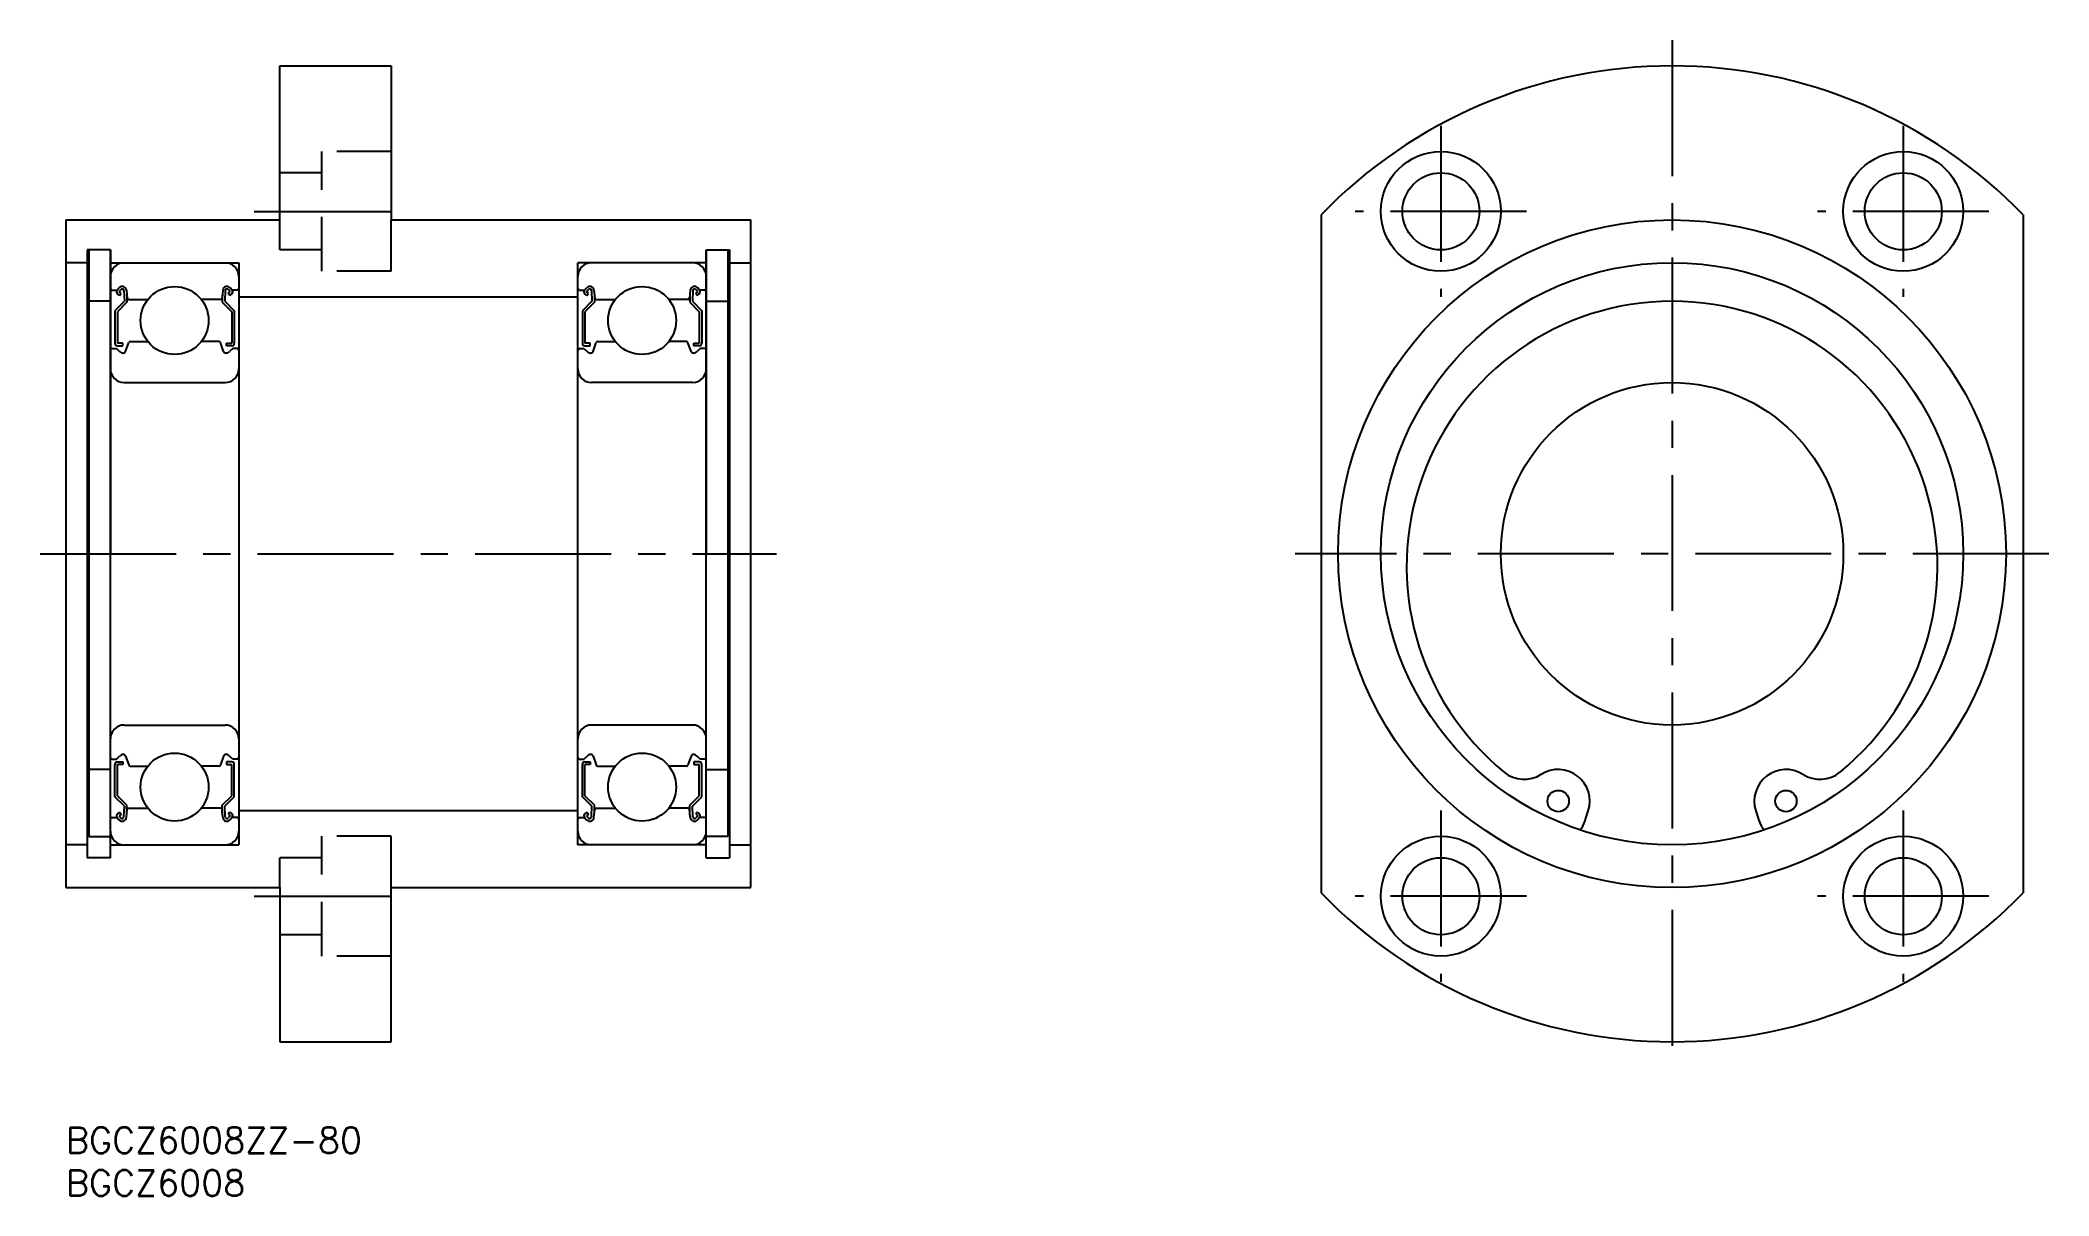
# Model space of a CAD drawing. Extents: x -3 to 232, y -8 to 127.
import ezdxf

# ---------------------------------------------------------------- set-up
doc = ezdxf.new("R2010")
doc.units = 0
doc.header["$LTSCALE"] = 0.5
doc.linetypes.add('CENTER', pattern=[50.8, 31.75, -6.35, 6.35, -6.35])
doc.linetypes.add('DASHED', pattern=[19.05, 12.7, -6.35])
for name, color, linetype in [('MSM_CENTER', 1, 'CENTER'), ('MSM_CONTINUOUS', 7, 'CONTINUOUS'), ('MSM_DASHED', 4, 'DASHED'), ('MSM_PART_NUMBER', 7, 'CONTINUOUS')]:
    doc.layers.add(name, color=color, linetype=linetype)
doc.styles.get("Standard").update_dxf_attribs({"font": 'txt.shx', "height": 3, "bigfont": 'bigfont.shx'})

# ---------------------------------------------------------------- blocks, each defined once
blk = doc.blocks.new('*U6')
at = {"layer": 'MSM_PART_NUMBER'}
blk.add_text('BGCZ6008ZZ-80', height=3, dxfattribs=at).set_placement((0, -3))
blk = doc.blocks.new('*U7')
at = {"layer": 'MSM_PART_NUMBER'}
blk.add_text('BGCZ6008', height=3, dxfattribs=at).set_placement((0, -8))

msp = doc.modelspace()

# ---------------------------------------------------------------- linework, layer by layer
at = {"layer": 'MSM_CENTER'}
for p, q in [((187.59, 127), (187.59, 7)), ((160.59, 117), (160.59, 97)), ((214.59, 117), (214.59, 97)), ((22, 107), (41, 107)), ((170.59, 107), (150.59, 107)), ((224.59, 107), (204.59, 107)), ((-3, 67), (83, 67)), ((231.59, 67), (143.59, 67)), ((160.59, 37), (160.59, 17)), ((214.59, 37), (214.59, 17)), ((22, 27), (41, 27)), ((170.59, 27), (150.59, 27)), ((224.59, 27), (204.59, 27))]:
    msp.add_line(p, q, dxfattribs=at)
at = {"layer": 'MSM_CONTINUOUS'}
for p, q in [((25, 106), (25, 124)), ((25, 124), (38, 124)), ((38, 124), (38, 106)), ((0, 106), (0, 28)), ((0, 106), (25, 106)), ((38, 106), (80, 106)), ((80, 28), (80, 106)), ((146.59, 106.6), (146.59, 27.4)), ((228.59, 106.6), (228.59, 27.4)), ((2.5, 101), (0, 101)), ((5.2, 102.5), (2.5, 102.5)), ((2.5, 102.5, -1.25), (2.5, 31.5, -1.25)), ((2.7, 102.5, -0.5), (2.7, 33.99, -0.5)), ((5.2, 31.5), (5.2, 102.5)), ((5.2, 102.5), (5.2, 67)), ((5.2, 101), (20.2, 101)), ((20.2, 101), (20.2, 33)), ((59.8, 33), (59.8, 101)), ((74.8, 101), (59.8, 101)), ((74.8, 31.5), (74.8, 102.5)), ((74.8, 102.5), (74.8, 67)), ((74.8, 102.5, 1.25), (77.5, 102.5, 1.25)), ((77.3, 102.5, 0.75), (77.3, 33.99, 0.75)), ((77.5, 102.5), (77.5, 31.5)), ((77.5, 101, 1.25), (80, 101, 1.25)), ((5.2, 96.5), (2.7, 96.5)), ((5.4, 97.8), (5.98, 97.8)), ((6.83, 96.5), (5.73, 95.4)), ((5.98, 97.8), (6.2, 98.06)), ((6.25, 97.18), (6.02, 97.38)), ((7.13, 96.38), (6.03, 95.28)), ((6.21, 97.61), (6.43, 97.86)), ((6.44, 97.41), (6.21, 97.61)), ((6.25, 97.18), (6.44, 97.41)), ((6.78, 97.74), (6.83, 96.5)), ((7.08, 97.78), (7.16, 96.88)), ((7.13, 97.23), (7.13, 96.38)), ((7.36, 96.7), (9.58, 96.7)), ((18.04, 96.7), (15.82, 96.7)), ((18.32, 97.78), (18.24, 96.88)), ((18.27, 97.23), (18.27, 96.38)), ((18.27, 96.38), (19.37, 95.28)), ((18.62, 97.74), (18.57, 96.5)), ((18.57, 96.5), (19.67, 95.4)), ((18.96, 97.41), (19.19, 97.61)), ((19.15, 97.18), (18.96, 97.41)), ((19.19, 97.61), (18.97, 97.86)), ((19.15, 97.18), (19.38, 97.38)), ((19.42, 97.8), (19.2, 98.06)), ((20, 97.8), (19.42, 97.8)), ((20.2, 97), (59.8, 97)), ((60, 97.8), (60.58, 97.8)), ((61.43, 96.5), (60.33, 95.4)), ((60.58, 97.8), (60.8, 98.06)), ((60.85, 97.18), (60.62, 97.38)), ((61.73, 96.38), (60.63, 95.28)), ((60.81, 97.61), (61.03, 97.86)), ((61.04, 97.41), (60.81, 97.61)), ((60.85, 97.18), (61.04, 97.41)), ((61.38, 97.74), (61.43, 96.5)), ((61.68, 97.78), (61.76, 96.88)), ((61.73, 97.23), (61.73, 96.38)), ((61.96, 96.7), (64.18, 96.7)), ((72.64, 96.7), (70.42, 96.7)), ((72.92, 97.78), (72.84, 96.88)), ((72.87, 97.23), (72.87, 96.38)), ((72.87, 96.38), (73.97, 95.28)), ((73.22, 97.74), (73.17, 96.5)), ((73.17, 96.5), (74.27, 95.4)), ((73.56, 97.41), (73.79, 97.61)), ((73.75, 97.18), (73.56, 97.41)), ((73.79, 97.61), (73.57, 97.86)), ((73.75, 97.18), (73.98, 97.38)), ((74.02, 97.8), (73.8, 98.06)), ((74.6, 97.8), (74.02, 97.8)), ((74.8, 96.5, 1.25), (77.3, 96.5, 1.25)), ((5.73, 95.4), (5.73, 91.6)), ((6.03, 95.28), (6.03, 91.6)), ((19.37, 95.28), (19.37, 91.6)), ((19.67, 95.4), (19.67, 91.6)), ((60.33, 95.4), (60.33, 91.6)), ((60.63, 95.28), (60.63, 91.6)), ((73.97, 95.28), (73.97, 91.6)), ((74.27, 95.4), (74.27, 91.6)), ((6.65, 91.6), (6.03, 91.6)), ((6.65, 91.3), (6.65, 91.6)), ((6.98, 90.65), (7.35, 91.67)), ((7.54, 91.8), (9.58, 91.8)), ((17.86, 91.8), (15.82, 91.8)), ((18.42, 90.65), (18.05, 91.67)), ((18.75, 91.6), (19.37, 91.6)), ((18.75, 91.3), (18.75, 91.6)), ((61.25, 91.6), (60.63, 91.6)), ((61.25, 91.3), (61.25, 91.6)), ((61.58, 90.65), (61.95, 91.67)), ((62.14, 91.8), (64.18, 91.8)), ((72.46, 91.8), (70.42, 91.8)), ((73.02, 90.65), (72.65, 91.67)), ((73.35, 91.6), (73.97, 91.6)), ((73.35, 91.3), (73.35, 91.6)), ((5.4, 91), (5.9, 91)), ((5.9, 91), (6.27, 90.63)), ((6.03, 91.3), (6.65, 91.3)), ((19.37, 91.3), (18.75, 91.3)), ((19.5, 91), (19.13, 90.63)), ((20, 91), (19.5, 91)), ((60, 91), (60.5, 91)), ((60.5, 91), (60.87, 90.63)), ((60.63, 91.3), (61.25, 91.3)), ((73.97, 91.3), (73.35, 91.3)), ((74.1, 91), (73.73, 90.63)), ((74.6, 91), (74.1, 91)), ((6.8, 87), (18.6, 87)), ((73.2, 87), (61.4, 87)), ((6.8, 47), (18.6, 47)), ((73.2, 47), (61.4, 47)), ((5.4, 43), (5.9, 43)), ((5.73, 38.6), (5.73, 42.4)), ((5.9, 43), (6.27, 43.37)), ((6.03, 42.7), (6.65, 42.7)), ((6.03, 38.72), (6.03, 42.4)), ((6.65, 42.4), (6.03, 42.4)), ((6.65, 42.7), (6.65, 42.4)), ((6.98, 43.35), (7.35, 42.33)), ((18.42, 43.35), (18.05, 42.33)), ((19.37, 42.7), (18.75, 42.7)), ((18.75, 42.7), (18.75, 42.4)), ((18.75, 42.4), (19.37, 42.4)), ((19.5, 43), (19.13, 43.37)), ((19.37, 38.72), (19.37, 42.4)), ((20, 43), (19.5, 43)), ((19.67, 38.6), (19.67, 42.4)), ((60, 43), (60.5, 43)), ((60.33, 38.6), (60.33, 42.4)), ((60.5, 43), (60.87, 43.37)), ((60.63, 42.7), (61.25, 42.7)), ((60.63, 38.72), (60.63, 42.4)), ((61.25, 42.4), (60.63, 42.4)), ((61.25, 42.7), (61.25, 42.4)), ((61.58, 43.35), (61.95, 42.33)), ((73.02, 43.35), (72.65, 42.33)), ((73.97, 42.7), (73.35, 42.7)), ((73.35, 42.7), (73.35, 42.4)), ((73.35, 42.4), (73.97, 42.4)), ((74.1, 43), (73.73, 43.37)), ((73.97, 38.72), (73.97, 42.4)), ((74.6, 43), (74.1, 43)), ((74.27, 38.6), (74.27, 42.4)), ((5.2, 41.81), (2.7, 41.81)), ((7.54, 42.2), (9.58, 42.2)), ((17.86, 42.2), (15.82, 42.2)), ((62.14, 42.2), (64.18, 42.2)), ((72.46, 42.2), (70.42, 42.2)), ((74.8, 41.81, 1.25), (77.3, 41.81, 1.25)), ((6.83, 37.5), (5.73, 38.6)), ((7.13, 37.62), (6.03, 38.72)), ((7.13, 36.77), (7.13, 37.62)), ((18.27, 37.62), (19.37, 38.72)), ((18.27, 36.77), (18.27, 37.62)), ((18.57, 37.5), (19.67, 38.6)), ((61.43, 37.5), (60.33, 38.6)), ((61.73, 37.62), (60.63, 38.72)), ((61.73, 36.77), (61.73, 37.62)), ((72.87, 37.62), (73.97, 38.72)), ((72.87, 36.77), (72.87, 37.62)), ((73.17, 37.5), (74.27, 38.6)), ((5.4, 36.2), (5.98, 36.2)), ((5.98, 36.2), (6.2, 35.94)), ((6.25, 36.82), (6.02, 36.62)), ((6.44, 36.59), (6.21, 36.39)), ((6.21, 36.39), (6.43, 36.14)), ((6.25, 36.82), (6.44, 36.59)), ((6.78, 36.26), (6.83, 37.5)), ((7.08, 36.22), (7.16, 37.12)), ((7.36, 37.3), (9.58, 37.3)), ((18.04, 37.3), (15.82, 37.3)), ((18.32, 36.22), (18.24, 37.12)), ((18.62, 36.26), (18.57, 37.5)), ((19.15, 36.82), (18.96, 36.59)), ((18.96, 36.59), (19.19, 36.39)), ((19.19, 36.39), (18.97, 36.14)), ((19.15, 36.82), (19.38, 36.62)), ((19.42, 36.2), (19.2, 35.94)), ((20, 36.2), (19.42, 36.2)), ((20.2, 37), (59.8, 37)), ((60, 36.2), (60.58, 36.2)), ((60.58, 36.2), (60.8, 35.94)), ((60.85, 36.82), (60.62, 36.62)), ((61.04, 36.59), (60.81, 36.39)), ((60.81, 36.39), (61.03, 36.14)), ((60.85, 36.82), (61.04, 36.59)), ((61.38, 36.26), (61.43, 37.5)), ((61.68, 36.22), (61.76, 37.12)), ((61.96, 37.3), (64.18, 37.3)), ((72.64, 37.3), (70.42, 37.3)), ((72.92, 36.22), (72.84, 37.12)), ((73.22, 36.26), (73.17, 37.5)), ((73.75, 36.82), (73.56, 36.59)), ((73.56, 36.59), (73.79, 36.39)), ((73.79, 36.39), (73.57, 36.14)), ((73.75, 36.82), (73.98, 36.62)), ((74.02, 36.2), (73.8, 35.94)), ((74.6, 36.2), (74.02, 36.2)), ((177.4, 35.71), (177.81, 36.97)), ((197.37, 36.97), (197.78, 35.71)), ((2.5, 33), (0, 33)), ((2.7, 33.99, -0.5), (5.2, 33.99, -0.5)), ((5.2, 33), (20.2, 33)), ((74.8, 33), (59.8, 33)), ((77.3, 33.99, 0.75), (74.8, 33.99, 0.75)), ((77.5, 33, 1.25), (80, 33, 1.25)), ((5.2, 31.5), (2.5, 31.5)), ((74.8, 31.5, 1.25), (77.5, 31.5, 1.25)), ((0, 28), (25, 28)), ((25, 28), (25, 10)), ((38, 28), (80, 28)), ((38, 10), (38, 28)), ((25, 10), (38, 10))]:
    msp.add_line(p, q, dxfattribs=at)
for centre, radius in [((160.59, 107), 7), ((214.59, 107), 7), ((160.59, 107), 4.5), ((214.59, 107), 4.5), ((187.59, 67), 39), ((187.59, 67), 34), ((12.7, 94.25), 3.97), ((67.3, 94.25), 3.97), ((187.59, 67), 20), ((12.7, 39.75), 3.97), ((67.3, 39.75), 3.97), ((174.29, 38.11), 1.25), ((200.89, 38.11), 1.25), ((160.59, 27), 7), ((214.59, 27), 7), ((160.59, 27), 4.5), ((214.59, 27), 4.5)]:
    msp.add_circle(centre, radius, dxfattribs=at)
for centre, radius, start, end in [((187.59, 67), 57, 44.0034, 135.9966), ((6.8, 99.4), 1.6, 90, 180), ((18.6, 99.4), 1.6, 0, 90), ((61.4, 99.4), 1.6, 90, 180), ((73.2, 99.4), 1.6, 0, 90), ((5.4, 98), 0.2, 180, 270), ((6.21, 97.61), 0.3, 139.9098, 229.9963), ((6.58, 97.74), 0.5, 4.9871, 139.9098), ((6.58, 97.74), 0.2, 2.3754, 139.9922), ((7.36, 96.9), 0.2, 184.987, 270), ((18.04, 96.9), 0.2, 270, 355.013), ((18.82, 97.74), 0.5, 40.0902, 175.0129), ((18.82, 97.74), 0.2, 40.0078, 177.6246), ((19.19, 97.61), 0.3, 310.0037, 40.0902), ((20, 98), 0.2, 270, 0), ((60, 98), 0.2, 180, 270), ((60.81, 97.61), 0.3, 139.9098, 229.9963), ((61.18, 97.74), 0.5, 4.9871, 139.9098), ((61.18, 97.74), 0.2, 2.3754, 139.9922), ((61.96, 96.9), 0.2, 184.987, 270), ((72.64, 96.9), 0.2, 270, 355.013), ((73.42, 97.74), 0.5, 40.0902, 175.0129), ((73.42, 97.74), 0.2, 40.0078, 177.6246), ((73.79, 97.61), 0.3, 310.0037, 40.0902), ((74.6, 98), 0.2, 270, 0), ((187.59, 65.5), 31, 309.248, 230.752), ((6.03, 91.6), 0.3, 180, 270), ((7.54, 91.6), 0.2, 90, 160.0299), ((17.86, 91.6), 0.2, 19.9701, 90), ((19.37, 91.6), 0.3, 270, 0), ((60.63, 91.6), 0.3, 180, 270), ((62.14, 91.6), 0.2, 90, 160.0299), ((72.46, 91.6), 0.2, 19.9701, 90), ((73.97, 91.6), 0.3, 270, 0), ((5.4, 90.8), 0.2, 90, 180), ((6.7, 91.05), 0.6, 225, 272.8048), ((6.7, 90.75), 0.3, 265.5374, 340.0299), ((18.7, 90.75), 0.3, 199.9701, 274.4626), ((18.7, 91.05), 0.6, 267.1952, 315), ((20, 90.8), 0.2, 0, 90), ((60, 90.8), 0.2, 90, 180), ((61.3, 91.05), 0.6, 225, 272.8048), ((61.3, 90.75), 0.3, 265.5374, 340.0299), ((73.3, 90.75), 0.3, 199.9701, 274.4626), ((73.3, 91.05), 0.6, 267.1952, 315), ((74.6, 90.8), 0.2, 0, 90), ((6.8, 88.6), 1.6, 180, 270), ((18.6, 88.6), 1.6, 270, 0), ((61.4, 88.6), 1.6, 180, 270), ((73.2, 88.6), 1.6, 270, 0), ((6.8, 45.4), 1.6, 90, 180), ((18.6, 45.4), 1.6, 0, 90), ((61.4, 45.4), 1.6, 90, 180), ((73.2, 45.4), 1.6, 0, 90), ((5.4, 43.2), 0.2, 180, 270), ((6.03, 42.4), 0.3, 90, 180), ((6.7, 42.95), 0.6, 87.1952, 135), ((6.7, 43.25), 0.3, 19.9701, 94.4626), ((7.54, 42.4), 0.2, 199.9701, 270), ((17.86, 42.4), 0.2, 270, 340.0299), ((18.7, 43.25), 0.3, 85.5374, 160.0299), ((18.7, 42.95), 0.6, 45, 92.8048), ((19.37, 42.4), 0.3, 0, 90), ((20, 43.2), 0.2, 270, 0), ((60, 43.2), 0.2, 180, 270), ((60.63, 42.4), 0.3, 90, 180), ((61.3, 42.95), 0.6, 87.1952, 135), ((61.3, 43.25), 0.3, 19.9701, 94.4626), ((62.14, 42.4), 0.2, 199.9701, 270), ((72.46, 42.4), 0.2, 270, 340.0299), ((73.3, 43.25), 0.3, 85.5374, 160.0299), ((73.3, 42.95), 0.6, 45, 92.8048), ((73.97, 42.4), 0.3, 0, 90), ((74.6, 43.2), 0.2, 270, 0), ((170.32, 44.36), 3.7, 230.752, 302.4641), ((174.29, 38.11), 3.7, 341.9582, 122.4641), ((200.89, 38.11), 3.7, 57.5359, 198.0418), ((204.86, 44.36), 3.7, 237.5359, 309.248), ((5.4, 36), 0.2, 90, 180), ((6.21, 36.39), 0.3, 130.0037, 220.0902), ((6.58, 36.26), 0.5, 220.0902, 355.013), ((6.58, 36.26), 0.2, 220.0078, 357.6246), ((7.36, 37.1), 0.2, 90, 175.0129), ((18.04, 37.1), 0.2, 4.9871, 90), ((18.82, 36.26), 0.5, 184.987, 319.9098), ((18.82, 36.26), 0.2, 182.3754, 319.9922), ((19.19, 36.39), 0.3, 319.9098, 49.9963), ((20, 36), 0.2, 0, 90), ((60, 36), 0.2, 90, 180), ((60.81, 36.39), 0.3, 130.0037, 220.0902), ((61.18, 36.26), 0.5, 220.0902, 355.013), ((61.18, 36.26), 0.2, 220.0078, 357.6246), ((61.96, 37.1), 0.2, 90, 175.0129), ((72.64, 37.1), 0.2, 4.9871, 90), ((73.42, 36.26), 0.5, 184.987, 319.9098), ((73.42, 36.26), 0.2, 182.3754, 319.9922), ((73.79, 36.39), 0.3, 319.9098, 49.9963), ((74.6, 36), 0.2, 0, 90), ((175.02, 36.49), 2.5, 316.0099, 341.9582), ((200.16, 36.49), 2.5, 198.0418, 223.9901), ((6.8, 34.6), 1.6, 180, 270), ((18.6, 34.6), 1.6, 270, 0), ((61.4, 34.6), 1.6, 180, 270), ((73.2, 34.6), 1.6, 270, 0), ((187.59, 67), 57, 224.0034, 315.9966)]:
    msp.add_arc(centre, radius, start, end, dxfattribs=at)
at = {"layer": 'MSM_DASHED'}
for p, q in [((29.9, 100), (29.9, 114)), ((38, 114), (29.9, 114)), ((29.9, 111.5), (25, 111.5)), ((25, 102.5), (25, 106)), ((38, 100), (38, 106)), ((29.9, 102.5), (25, 102.5)), ((38, 100), (29.9, 100)), ((29.9, 20), (29.9, 34)), ((38, 34), (29.9, 34)), ((38, 28), (38, 34)), ((29.9, 31.5), (25, 31.5)), ((25, 28), (25, 31.5)), ((29.9, 22.5), (25, 22.5)), ((38, 20), (29.9, 20))]:
    msp.add_line(p, q, dxfattribs=at)

# ---------------------------------------------------------------- block references
at = {"layer": 'MSM_CONTINUOUS'}
for name in ['*U6', '*U7']:
    msp.add_blockref(name, (0, 0), dxfattribs=at)

doc.saveas('drawing.dxf')
